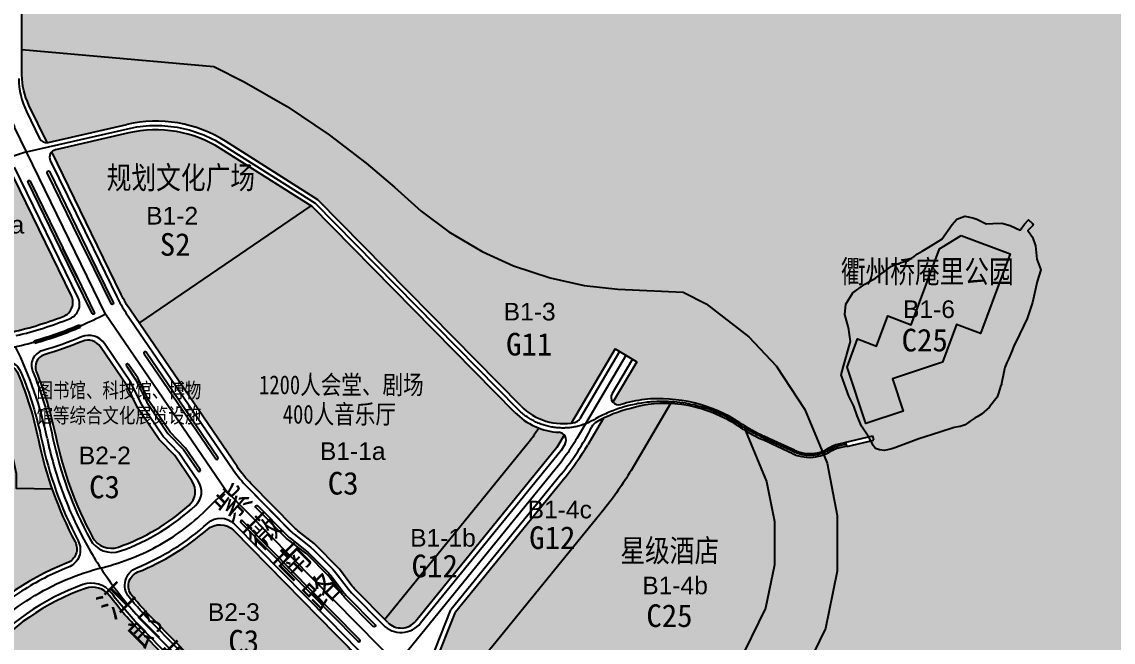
# Model space of a CAD drawing. Extents: x 2442 to 11417, y 1140 to 9206.
# Drawn here: x 8365 to 9233, y 5424 to 5917 of the extents above; entities that cross this region are included whole.
import ezdxf

# ---------------------------------------------------------------- set-up
doc = ezdxf.new("R2010")
doc.units = 0
doc.header["$LTSCALE"] = 1000
doc.header["$MEASUREMENT"] = 0
doc.linetypes.add('CENTER', pattern=[50.800000000000004, 31.75, -6.35, 6.35, -6.35])
doc.linetypes.add('CENTER2', pattern=[28.575000000000003, 19.05, -3.175, 3.175, -3.175])
for name, color, linetype in [('01-R2-R2二类居住', 2, 'Continuous'), ('02-C25-旅馆业', 11, 'Continuous'), ('02-C3-文化设施', 21, 'Continuous'), ('06-S2-广场', 91, 'Continuous'), ('08-G11-公园', 3, 'Continuous'), ('08-G12-街头绿地', 80, 'Continuous'), ('11-E1-水域', 130, 'Continuous'), ('14-z地块编号', 217, 'Continuous'), ('a-dlcenter', 1, 'CENTER'), ('road-name', 2, 'Continuous'), ('用地名称', 7, 'Continuous'), ('用地性质代码', 7, 'Continuous'), ('用地线', 5, 'Continuous'), ('蓝线', 5, 'Continuous'), ('道路', 7, 'Continuous'), ('道路红线', 12, 'Continuous'), ('道路绿化', 84, 'Continuous')]:
    doc.layers.add(name, color=color, linetype=linetype)
doc.styles.add('HZ', font='', dxfattribs={"width": 0.8})
doc.styles.get("Standard").update_dxf_attribs({"font": 'gbenor.shx', "bigfont": 'gbcbig.shx'})
doc.styles.add('xtx', font='')
doc.styles.get('HZ').set_extended_font_data('SimSun')
doc.styles.get('xtx').set_extended_font_data('SimSun')

msp = doc.modelspace()

# ---------------------------------------------------------------- hatches: boundary and pattern name
at = {"layer": '01-R2-R2二类居住', "linetype": 'Continuous'}
h = msp.add_hatch(color=256, dxfattribs=at)
edge = h.paths.add_edge_path()
edge.add_arc((8679.108280361963, 5646.78921859182), 307.0000000003141, 199.2534808214747, 207.8276251246803)
edge.add_arc((8396.998714966025, 5497.875844067133), 12.00000000002283, -68.74167285450761, 27.82762512457259, ccw=False)
edge.add_arc((8478.215176468775, 5289.117882827481), 211.9999999998956, 111.2583271456013, 136.9330948084655)
edge.add_line((8323.33713002183, 5433.882487371328), (8210.264741653102, 5508.005660709096))
edge.add_line((8210.264741653102, 5508.005660709096), (8145.754931797825, 5522.910164628835))
edge.add_arc((7939.70946897569, 5557.928263525944), 208.999999999902, 350.3545572768455, 365.9628254219979)
edge.add_line((8147.578675742992, 5579.639847482251), (8143.499836030624, 5618.691128920245))
edge.add_arc((7935.630629263898, 5596.979544964014), 208.9999999993207, 5.962825421993736, 8.42307198341664)
edge.add_arc((8154.246796793972, 5629.351929710537), 12.00000000003251, 96.18661633859148, 188.4230719832638, ccw=False)
edge.add_arc((8205.543950710788, 5156.124075501863), 487.9999999988905, 83.63473036209251, 96.18661633877241, ccw=False)
edge.add_arc((8294.237174893786, 5951.192319101885), 311.9999999993597, 263.634730362061, 271.4365503363817)
edge.add_line((8302.058985698035, 5639.290380545327), (8300.65898497223, 5618.767017405059))
edge.add_line((8300.65898497223, 5618.767017405059), (8281.016229301846, 5601.288767838828))
edge.add_line((8281.016229301846, 5601.288767838828), (8288.587028258535, 5598.155811487515))
edge.add_line((8288.587028258535, 5598.155811487515), (8314.793959946881, 5601.681931866066))
edge.add_line((8314.793959946881, 5601.681931866066), (8333.777183793432, 5589.928191399731))
edge.add_line((8333.777183793432, 5589.928191399731), (8358.472179427454, 5568.939365364097))
edge.add_line((8358.472179427454, 5568.939365364097), (8360.656088633245, 5557.857267084312))
edge.add_line((8360.656088633245, 5557.857267084312), (8360.824085457589, 5546.103526617977))
edge.add_line((8360.824085457589, 5546.103526617977), (8389.279100630609, 5545.556582666208))
msp.add_hatch(color=256, dxfattribs=at).paths.add_polyline_path([(8481.279206328436, 5268.693177081277), (8550.843476074293, 5338.390236943971, 0.08306042927171557), (8547.998938819066, 5342.440663024323), (8460.425499517383, 5431.320331366187, -0.0317159910453263), (8434.928870304473, 5460.710160919658, 0.3253700384128583), (8415.759991579649, 5466.440610869984, 0.1340829448365342), (8334.303852053776, 5410.087014034927), (8257.840500477101, 5319.122136592428, 0.02020544423598139), (8256.851635438628, 5317.844295586135, -0.05239081125889403), (8294.560062182618, 5287.365992399843), (8397.434067430935, 5184.687987545271)])
at = {"layer": '02-C25-旅馆业'}
msp.add_hatch(color=256, dxfattribs=at).paths.add_polyline_path([(9150.943435182013, 5732.348336910864), (9112.015198029338, 5746.903744312728), (9094.897162749023, 5736.275075102157), (9072.369318640254, 5676.024665492017), (9053.679376381162, 5683.012901893052), (9044.734001107967, 5659.088618605037), (9029.639538037925, 5664.73249245001), (9021.256276429207, 5642.311574436041), (9036.279748316221, 5597.421931034817), (9065.937562665047, 5607.347680190753), (9057.344730407436, 5633.022782374298), (9097.137608983483, 5646.340491032558), (9108.316853061384, 5676.239225752724), (9127.308878382537, 5669.13803941203)])
h = msp.add_hatch(color=256, dxfattribs=at)
edge = h.paths.add_edge_path()
edge.add_arc((9017.665203437313, 5721.966602510602), 151.5000000000164, 236.619796498534, 239.3834721988269)
edge.add_line((8940.507815685902, 5591.586437165625), (8957.082100251073, 5551.324875242403))
edge.add_line((8957.082100251073, 5551.324875242403), (8963.320715776958, 5519.428515329393))
edge.add_line((8963.320715776958, 5519.428515329393), (8963.309628768582, 5485.00454109384))
edge.add_line((8963.309628768582, 5485.00454109384), (8956.25272536849, 5450.698584721235))
edge.add_line((8956.25272536849, 5450.698584721235), (8933.774307447022, 5404.355528991608))
edge.add_line((8933.774307447022, 5404.355528991608), (8858.643717861512, 5321.437090255628))
edge.add_arc((9133.183655217683, 5784.116053248879), 538.0000000000372, 222.7562812071439, 239.31636646968468, ccw=False)
edge.add_line((8738.158182997944, 5418.87794420546), (8827.960261066626, 5529.214658349052))
edge.add_arc((8634.063845008219, 5687.025240504363), 250.0000000009862, 320.8581611231107, 329.4623978085119)
edge.add_line((8849.38781665781, 5559.999309161432), (8880.745431091766, 5613.154172975598))
edge.add_arc((8876.244939241753, 5518.665907880112), 94.59538396585145, 83.73910608981151, 87.27305335181393, ccw=False)
edge.add_arc((8874.615216996732, 5504.856719319269), 108.4999999999776, 56.61979649852799, 83.6788907021039, ccw=False)
at = {"layer": '02-C3-文化设施', "linetype": 'Continuous'}
for points in [[(8353.308524048467, 5804.467516269416, 0.04947485912325734), (8352.150717561486, 5804.217480514722), (8340.304289216614, 5800.402366538483, -0.0773036646277931), (8293.704012891052, 5793.013049161415, 0.3990086165102356), (8287.729032848289, 5787.308349384418), (8285.473606528076, 5741.533365709178), (8354.491985523937, 5669.566045832586, 0.0396956372211307), (8398.241306847296, 5682.627353895622, 0.4390898641155366), (8404.694018906008, 5699.076601644068)], [(8596.118837212618, 5769.840117518372), (8595.18146339661, 5770.433598107527), (8458.592707807218, 5677.216292030324), (8536.340539755856, 5563.294531549022, 0.04481350304093745), (8547.706161938097, 5549.479469599802), (8581.876698491495, 5514.799263910569, 0.03109876834048026), (8584.653342733453, 5512.311279055771), (8599.00544012976, 5500.97703782809), (8616.55176957947, 5483.16899686783), (8627.672296860306, 5468.650677611249, 0.0310987684106242), (8630.118902977487, 5465.837504944301), (8653.728250448, 5441.87601328946), (8766.08568645283, 5579.925717316243, 0.02548878734883791), (8776.320925451475, 5593.899305198531, -0.107994197647691), (8757.183078780416, 5606.37352933583)]]:
    msp.add_hatch(color=256, dxfattribs=at).paths.add_polyline_path(points)
h = msp.add_hatch(color=256, dxfattribs=at)
edge = h.paths.add_edge_path()
edge.add_arc((8417.884386969992, 5651.713827478071), 11.99999999982906, 34.3122430891921, 112.434511509472)
edge.add_arc((8294.237174892913, 5951.192319104935), 312.0000000025396, 286.55534760847127, 292.43451151011544, ccw=False)
edge.add_arc((8385.988315351107, 5642.540851870066), 9.999999999970541, 106.5553476083147, 201.7781361521878)
edge.add_arc((8091.613406788767, 5524.929571760276), 307.0000000002652, 11.718262975022128, 21.77813615235749, ccw=False)
edge.add_arc((8679.10828036104, 5646.789218591494), 292.9999999993439, 191.7182629750094, 208.4323028786272)
edge.add_arc((8436.39932304054, 5515.380078741813), 16.99999999999983, 208.4323028786474, 289.3483119783595)
edge.add_line((8442.031594587568, 5499.340206011005), (8427.796121291547, 5658.478258181006))
edge = h.paths.add_edge_path()
edge.add_arc((8386.371497419319, 5657.851850097405), 168.0000000000197, 289.348317031916, 311.6605791247832)
edge.add_arc((8488.073120726562, 5543.546207993971), 14.99999999999763, 311.660579124751, 394.3122430898805)
edge.add_line((8500.462788628578, 5552.001746372907), (8486.768064207467, 5572.068249531348))
edge.add_line((8486.768064207467, 5572.068249531348), (8474.425335851649, 5584.831754407905))
edge.add_line((8474.425335851649, 5584.831754407905), (8457.514259093772, 5609.611090211944))
edge.add_line((8457.514259093772, 5609.611090211944), (8448.71814150226, 5627.821755090424))
edge.add_line((8448.71814150226, 5627.821755090424), (8427.782644479737, 5658.497963257008))
edge.add_line((8427.782644479737, 5658.497963257008), (8442.03160668853, 5499.340171549274))
h = msp.add_hatch(color=256, dxfattribs=at)
edge = h.paths.add_edge_path()
edge.add_arc((8470.398031050558, 5441.146227398517), 1.36561778189687e-05, 41.99324476903623, 47.15853173066534)
edge.add_arc((8679.10828036196, 5646.789218592003), 293.0000000004088, 219.4105873875224, 224.5758744771924, ccw=False)
edge.add_arc((8462.003107993522, 5468.389823606727), 11.99999999997884, 111.76145897595839, 219.4105873876636, ccw=False)
edge.add_arc((8386.371497419266, 5657.851850097569), 192.0000000001984, 291.7614589758238, 311.2138865572831)
edge.add_arc((8522.75796015864, 5502.135014843553), 15.00000000000435, 44.575874477181, 131.2138865572618, ccw=False)
edge.add_line((8533.442784733319, 5512.662812514884), (8614.98431936491, 5429.905048708057))
edge.add_line((8614.98431936491, 5429.905048708057), (8626.94495278996, 5417.766016980946))
edge.add_arc((7904.01545052105, 6047.39141326047), 958.6736696555924, 315.05019024671424, 318.94621738441253, ccw=False)
edge.add_line((8582.493659942811, 5370.100837339941), (8561.96063316203, 5349.528615394251))
edge.add_arc((8568.360077664543, 5363.095011749192), 15.00000000000325, 224.5758644037346, 244.7461424271251, ccw=False)
edge.add_line((8557.675251238923, 5352.567215956413), (8470.398041200153, 5441.146236535087))
at = {"layer": '06-S2-广场', "linetype": 'Continuous'}
msp.add_hatch(color=256, dxfattribs=at).paths.add_polyline_path([(8450.234873020538, 5828.37578709884), (8391.95825212864, 5815.000438048822, 0.1429325903707798), (8389.023604908085, 5813.360652683612), (8420.678182832095, 5748.437566336162), (8444.237865322839, 5700.116994685064, 0.03631770608530311), (8451.525225616599, 5687.572079364145), (8458.59270780722, 5677.216292030324), (8595.18146339661, 5770.433598107527), (8523.442545468972, 5815.853743784875, 0.2001171091932076)])
at = {"layer": '08-G11-公园'}
for points in [[(8600.541636502137, 5775.324946089844), (8762.169330248604, 5611.286501582445, 0.239639027714826), (8802.149834394198, 5597.931109529089), (8836.831974527428, 5656.721437455611), (8854.05789225935, 5646.559362948242), (8835.081310131574, 5614.391812677973, 0.3021235080706104), (8841.455857959432, 5612.517226041044, -0.04263123628789247), (8860.16183059882, 5616.613629123277, -0.1719574686152843), (8937.106916133456, 5597.539494140731, 0.03494881540373065), (8955.2540348863, 5587.509933874746), (8963.075566428379, 5583.875089927458), (8979.507642662442, 5576.238729641827, 0.2008983347120145), (9001.505245044093, 5575.391153587219), (8987.826852232358, 5608.61813584604), (8964.856248561455, 5643.212527466299), (8943.222883727325, 5666.449326864259), (8909.290814694376, 5692.501784037063), (8891.120760686785, 5701.86041910569), (8839.173660149423, 5704.188575261942), (8812.382412992683, 5707.271448727592), (8785.365139729289, 5713.152817559409), (8756.1682882717, 5722.863191478646), (8731.331536543012, 5734.168107422434), (8704.638367106618, 5749.93897071994), (8682.696385123581, 5766.285075159279), (8661.434825829874, 5785.267564508516), (8639.074568043889, 5804.365689665653), (8609.660141016924, 5826.868544079028), (8576.124960163477, 5849.338808145412), (8542.054785991158, 5869.105958971934), (8517.983512505014, 5881.249660455719), (8365.363141999998, 5894.699070261111), (8365.363141999998, 5874.581879725273, 0.1139024345207309), (8370.926311531024, 5850.477942429015), (8385.43374844138, 5820.723396926235, 0.02795474083154445), (8386.09450707303, 5820.836625182533), (8448.66898311901, 5835.198395750689, -0.2001171091931893), (8527.187056677687, 5821.768017688561)], [(8362.398658769347, 5636.841802146272, 0.3526002199989757), (8349.19472584128, 5644.070734719657, -0.03801762875230616), (8302.058985698035, 5639.290380545326), (8300.658984972228, 5618.767017405065), (8281.016229301846, 5601.288767838834), (8288.587028258537, 5598.155811487522), (8314.793959946883, 5601.681931866072), (8333.777183793425, 5589.928191399744), (8358.472179427456, 5568.939365364102), (8360.656088633245, 5557.85726708431), (8360.824085457589, 5546.103526617982), (8389.279100630616, 5545.556582666214, -0.03289044271457535), (8378.506736716996, 5584.437699296342, 0.04688088256409978)]]:
    msp.add_hatch(color=256, dxfattribs=at).paths.add_polyline_path(points)
h = msp.add_hatch(color=256, dxfattribs=at)
h.paths.add_polyline_path([(9168.690944763257, 5693.790761645731), (9172.425635655529, 5710.422790398872), (9175.371601152938, 5719.509870058358), (9172.245601152888, 5727.985870058356), (9171.143006728269, 5738.769799685861), (9168.825574820983, 5745.592972083656), (9167.35113261734, 5747.414504504221), (9165.084601152928, 5750.851870058365), (9169.331601152899, 5755.202870058359), (9168.631978982947, 5756.543274459223), (9165.499794562702, 5759.28756217149), (9162.473659223426, 5755.951549643189), (9158.831416395382, 5751.219229219886), (9151.047220862014, 5754.762878842564), (9144.266123223935, 5756.708313831301), (9137.29735249002, 5756.402019128842), (9131.908488858846, 5756.165165249489), (9124.388594896654, 5759.782981561757), (9122.809063707717, 5760.542893035217), (9121.156268271856, 5760.879272763936), (9114.97361114098, 5762.137577623331), (9108.57653012954, 5759.783952415018), (9104.898148922135, 5755.669448571917), (9096.75432157098, 5743.984173783711), (9086.262601153441, 5737.66687005863), (9081.045247060207, 5734.515446230715), (9077.382894564886, 5732.332405860067), (9074.684706011563, 5730.224762974656), (9070.320163720193, 5727.372412150238), (9069.33060115297, 5726.679870058343), (9065.210325818047, 5725.811510546713), (9063.034391144063, 5724.952798295415), (9056.623601152914, 5722.42287005836), (9043.788673326968, 5713.074576162358), (9041.57003374119, 5711.687502163899), (9035.363191327093, 5708.176571455178), (9025.841805984619, 5701.417237005892), (9020.301944239536, 5692.281109648523), (9019.613651847589, 5684.217124369922), (9022.047990612808, 5674.61984820818), (9022.687071076365, 5672.100300894037), (9022.977063437813, 5670.219879548849), (9024.154601152994, 5662.584870058341), (9018.538755301355, 5642.968556707216), (9016.566601152887, 5636.182870058339), (9022.737728465356, 5619.221162845854), (9026.56431282301, 5611.293041626107), (9029.227037958459, 5603.493366644957), (9032.646601152957, 5595.509870058361), (9038.698049346178, 5586.742219531633), (9041.744601152937, 5580.80387005833), (9042.148919725445, 5579.957718062426), (9043.913132706897, 5577.628820779091), (9047.065250778225, 5576.559555767949), (9050.997888320831, 5576.137789293569), (9056.895499792654, 5577.470022340771), (9059.38348012861, 5578.23515959995), (9078.32862158143, 5585.206158230308), (9095.088601153057, 5590.731870058346), (9106.452985152142, 5594.408183338234), (9111.150601152922, 5595.079870058338), (9115.149601152985, 5596.526870058353), (9119.105352613615, 5599.268871573351), (9123.061500751883, 5602.010428504725), (9124.745469059568, 5602.928992533851), (9128.247601152985, 5604.838870058358), (9134.535266830371, 5610.531413377933), (9140.51360115293, 5618.379870058357), (9141.06229898497, 5620.02307969611), (9141.617438107385, 5621.683697323429), (9143.336843632283, 5626.827047895522), (9143.953977702538, 5628.6731143572), (9144.084005258983, 5629.288681137257), (9145.70360115297, 5636.956870058329), (9146.570460360968, 5640.844252822017), (9146.840601152979, 5642.057870058343), (9148.380589459008, 5645.975287326098), (9149.51227319082, 5648.719606989845), (9152.503245481777, 5655.648634483141), (9154.003237993255, 5659.112901083211), (9155.338550222214, 5662.182669907855), (9164.590105219635, 5681.002896788383)])
h.paths.add_polyline_path([(9127.308878382537, 5669.13803941203), (9108.316853061384, 5676.239225752722), (9097.137608983483, 5646.340491032557), (9057.344730407434, 5633.022782374297), (9065.937562665049, 5607.347680190752), (9036.279748316223, 5597.421931034816), (9021.256276429207, 5642.311574436039), (9029.639538037925, 5664.732492450008), (9044.734001107969, 5659.088618605038), (9053.679376381162, 5683.012901893052), (9072.369318640256, 5676.02466549202), (9094.897162749023, 5736.275075102156), (9112.015198029336, 5746.903744312727), (9150.943435182013, 5732.348336910865)], flags=16)
at = {"layer": '08-G12-街头绿地'}
for points in [[(8828.132539591266, 5529.426331026732, 0.03756071365021423), (8849.56009518245, 5560.210981839113), (8880.917709616406, 5613.365845653279, 0.08476828272039551), (8849.3067071138, 5609.504877106919, 0.05394497627444635), (8827.556966724274, 5601.637161014386), (8815.108259718798, 5580.535130854149, -0.03756071365069819), (8797.109113022045, 5554.676024171487), (8709.913275820732, 5447.541508237074), (8693.363739537963, 5405.858396773416, 0.2973080249940069), (8696.620287097412, 5389.795425842138), (8706.405385717038, 5379.864378014225)], [(8790.619895432214, 5578.386499826689), (8796.512169636697, 5588.374601235191, 0.2068861912821368), (8792.255844669977, 5590.508911891323, -0.07657540338511605), (8776.320925451475, 5593.899305198532, -0.02548878734884382), (8766.085686452829, 5579.92571731624), (8653.728250448003, 5441.87601328946), (8656.099735109034, 5439.46916384761, 0.4467053634056688), (8678.418344647162, 5440.528326589655)], [(8956.425003893131, 5450.910257398918), (8933.946585971662, 5404.567201669284), (8824.616332177702, 5283.904047004626, 0.02182872330567415), (8869.4241392361, 5258.890757443404), (8975.80814731446, 5376.302265924829), (9004.14014838297, 5434.713472133245), (9013.480268184043, 5480.118903417214), (9013.494554400202, 5524.476075370175), (9005.374352677356, 5565.992478431634), (9002.647804855167, 5572.615694869607, -0.2017041150227831), (8978.243330600306, 5573.518157090042), (8961.81125436626, 5581.154517375664), (8953.989722824168, 5584.789361322958, -0.02483747925256321), (8940.680094210551, 5591.798109843283), (8957.254378775711, 5551.536547920086), (8963.492994301598, 5519.640188007069), (8963.481907293222, 5485.216213771516)]]:
    msp.add_hatch(color=256, dxfattribs=at).paths.add_polyline_path(points)
at = {"layer": '11-E1-水域'}
msp.add_hatch(color=256, dxfattribs=at).paths.add_polyline_path([(9120.86169764441, 5967.402851618893, 0.01607224902253805), (9073.070301949148, 5945.362300047826, -0.1396053384091766), (9039.064908857283, 5938.933813932345, -0.04549737058999563), (8994.03066035168, 5947.199015915846, -0.05941435632457875), (8936.129569412187, 5971.076244509765, -0.01665845537354995), (8847.89925941245, 6024.340888146821, 0.09607452945261434), (8779.888406564947, 6051.891548476772, -0.001368016292215581), (8724.36001280803, 6062.92031193054, 0.1082152584894379), (8614.991218814102, 6061.08359606252), (8580.066732216574, 6052.818394079027), (8559.14590545711, 6047.574141619445), (8544.150621922823, 6039.840613389416), (8528.671626016185, 6035.973849274401), (8510.774001584003, 6035.007148534359), (8472.560257521638, 6038.873912649368), (8447.406880840383, 6038.873912649368), (8398.551264594918, 6030.65703404932), (8365.363141999998, 6030.631775682292), (8365.363141999998, 5894.699070261112), (8517.983512505021, 5881.249660455719), (8542.05478599111, 5869.105958971962), (8576.124960163494, 5849.338808145402), (8609.66014101697, 5826.868544079007), (8639.074568043861, 5804.365689665639), (8661.434825829887, 5785.267564508529), (8682.6963851236, 5766.285075159285), (8704.638367106634, 5749.938970719953), (8731.331536543015, 5734.168107422434), (8756.168288271729, 5722.863191478639), (8785.365139729298, 5713.152817559399), (8812.382412992698, 5707.27144872759), (8839.1736601494, 5704.188575261944), (8891.120760686792, 5701.860419105691), (8909.290814694374, 5692.501784037061), (8943.222883727327, 5666.44932686427), (8964.856248561448, 5643.212527466299), (8987.82685223236, 5608.618135846044), (9001.505245044093, 5575.391153587218, 0.03632232257738928), (9005.263012001918, 5577.117364160534), (9008.345155935789, 5578.814106462638, -0.06809789265301688), (9013.785835353678, 5580.907130320513), (9020.41763638343, 5582.468745025642), (9020.360335142112, 5582.712089577882), (9038.52710885256, 5586.98988694298), (9032.64660115296, 5595.509870058358), (9029.22703795846, 5603.493366644942), (9026.564312823011, 5611.293041626095), (9022.737728465356, 5619.221162845864), (9016.566601152887, 5636.182870058341), (9018.538755301433, 5642.968556707177), (9024.15460115299, 5662.584870058342), (9022.977063437813, 5670.219879548849), (9022.687071076365, 5672.100300894037), (9022.047990612808, 5674.61984820818), (9019.613651847589, 5684.217124369923), (9020.301944239536, 5692.281109648525), (9025.84180598462, 5701.417237005893), (9035.363191327084, 5708.176571455171), (9041.570033741187, 5711.687502163895), (9043.78867332696, 5713.074576162353), (9056.623601152913, 5722.422870058359), (9063.034391144063, 5724.952798295415), (9065.210325818049, 5725.811510546713), (9069.33060115297, 5726.679870058344), (9070.320163720195, 5727.37241215024), (9074.684706011562, 5730.224762974654), (9077.382894564893, 5732.332405860068), (9081.045247060296, 5734.515446230765), (9086.262601152728, 5737.666870058164), (9096.75432157098, 5743.984173783711), (9104.89814892214, 5755.669448571915), (9108.576530129538, 5759.783952415017), (9114.97361114098, 5762.137577623331), (9121.156268271856, 5760.879272763936), (9122.809063707717, 5760.542893035217), (9124.388594896654, 5759.782981561757), (9131.908488858844, 5756.165165249489), (9137.29735249002, 5756.402019128842), (9144.266123223937, 5756.708313831301), (9151.04722086201, 5754.762878842565), (9158.831416395382, 5751.219229219886), (9162.473659223422, 5755.951549643186), (9165.499794562704, 5759.28756217149), (9168.631978982952, 5756.543274459222), (9169.331601152902, 5755.202870058361), (9165.084601152927, 5750.851870058365), (9167.351132617348, 5747.414504504194), (9168.825574820983, 5745.592972083657), (9171.143006728269, 5738.769799685856), (9172.245601152892, 5727.985870058359), (9175.371601152938, 5719.509870058362), (9172.425635655532, 5710.422790398881), (9168.69094476326, 5693.790761645749), (9164.590105219631, 5681.002896788383), (9155.33855022222, 5662.182669907864), (9154.00323799316, 5659.112901083276), (9152.503245481474, 5655.648634482242), (9149.512273190783, 5648.719606989724), (9148.38058945896, 5645.97528732607), (9146.840601152979, 5642.057870058341), (9146.570460360968, 5640.844252822017), (9145.70360115299, 5636.956870058412), (9143.954015401105, 5628.673227126939), (9143.336843632283, 5626.827047895522), (9141.617438107385, 5621.683697323429), (9141.06229898497, 5620.02307969611), (9140.513601152932, 5618.379870058357), (9134.630210211972, 5610.6560566276), (9134.535308464316, 5610.53145107126), (9128.247601152987, 5604.838870058358), (9124.745469059568, 5602.928992533851), (9123.061500751888, 5602.010428504728), (9119.105352613615, 5599.268871573351), (9115.149601152985, 5596.526870058352), (9111.150601152915, 5595.079870058338), (9106.45298515214, 5594.408183338235), (9095.088601153035, 5590.731870058377), (9078.328621581428, 5585.20615823031), (9059.38348012861, 5578.235159599952), (9056.895499792648, 5577.470022340766), (9050.99788832083, 5576.13778929357), (9047.065250778223, 5576.559555767948), (9043.913132706895, 5577.628820779091), (9042.148919725452, 5579.957718062417), (9041.744601152954, 5580.803870058354), (9040.212142746119, 5583.790943362937), (9021.162552502094, 5579.305265925053), (9021.105251260775, 5579.548610477294), (9014.473450231022, 5577.986995772166, 0.0680978926530516), (9009.79193538307, 5576.186021754923), (9006.709791449202, 5574.489279452819, -0.03554692265765133), (9002.647804855167, 5572.615694869606), (9005.374352677358, 5565.992478431625), (9013.494554400202, 5524.47607537017), (9013.480268184043, 5480.118903417209), (9004.140148382974, 5434.713472133255), (8975.808147314461, 5376.30226592483), (8869.4241392361, 5258.890757443404, 0.09578097872927681), (9084.294758985525, 5198.378068420456), (9326.119737201221, 5178.130223977143), (9352.580679672905, 5255.192768320742), (9382.471781535281, 5367.323509137168), (9404.008372037635, 5456.86709916499), (9418.665478936175, 5520.699185495088), (9445.187086500042, 5644.912921499773), (9481.201343123332, 5801.01768855203), (9494.640167000001, 5857.529334999611), (9516.538090188877, 5919.82517992763), (9560.367275000002, 6014.034327000069), (9600.789996000009, 6100.000268999988), (9644.450499937844, 6199.345925857519), (9662.69582778354, 6248.112934515183), (9360.869515320535, 6381.033398753133), (9357.34313765213, 6382.587738203913), (9356.460032554582, 6382.971714808825), (9277.412477817377, 6195.922135837118), (9237.007983689824, 6123.57812385599), (9209.300276607442, 6067.387975801241), (9149.461960599529, 5994.320506233455)])

# ---------------------------------------------------------------- linework, layer by layer
at = {"ltscale": 0.01}
msp.add_line((8579.027413817916, 5511.991890569639), (8544.604750935918, 5546.927983166642), dxfattribs=at)
msp.add_arc((8615.836914767144, 5617.113300975435), 100, 214.3122430898551, 224.5758744770458, dxfattribs=at)
at = {"layer": 'a-dlcenter', "linetype": 'CENTER2'}
for p, q in [((8369.01513647439, 5813.325650262563), (8339.231388036758, 5803.733865158963)), ((8581.068104045538, 5318.85184202389), (8465.411788868198, 5436.233265165124))]:
    msp.add_line(p, q, dxfattribs=at)
msp.add_lwpolyline([(8527.446645744205, 5544.394776184192), (8431.819760522414, 5684.514221842895), (8359.443539377022, 5832.956815706918, -0.1139024345251233), (8352.363141791548, 5863.634554085064), (8352.363141791548, 6313.478882409941)], format="xyb", dxfattribs=at)
at = {"layer": 'a-dlcenter', "linetype": 'CENTER2', "flags": 128}
for points in [[(8369.015118256106, 5813.325650262564), (8449.451928069777, 5831.787091424765, -0.200117109193193), (8525.31480107333, 5818.810880736718), (8598.330236857379, 5772.582531804109)], [(9020.761443822103, 5581.008677751469), (9014.129642792368, 5579.447063046343, 0.06809789265317243), (9009.068545659427, 5577.500064108781), (9005.986401725548, 5575.803321806668, -0.2389644030293039), (8978.875486631374, 5574.878443365935), (8962.443410397325, 5582.514803651558), (8954.621878855156, 5586.14964759889, -0.03690792874957106), (8935.308643630917, 5596.922573347053, 0.1685659674688997), (8865.40602325817, 5614.667607223018, 0.1090719031424654), (8820.13453927114, 5600.530711123968, -0.3405037984468298), (8759.67620451451, 5608.830015459138), (8598.330236857379, 5772.582531804109)], [(7897.530893030383, 5053.743838892929), (7969.52851129925, 5094.536073999936, -0.06848726248607663), (8020.198163265754, 5114.699046939249, 0.1587734256694416), (8125.374191034348, 5180.182542131309), (8325.118022835792, 5417.808447941786, -0.1582220406234734), (8429.876398021765, 5483.188391916886, 0.1363966696122466), (8513.772024909187, 5530.694052085171), (8527.446645744205, 5544.394776184192)], [(9369.290470134622, 5162.47357710432), (9083.2935105211, 5186.419912144821, -0.1791985328422577), (8705.962950754947, 5363.215819073765), (8527.446645744205, 5544.394776184192)]]:
    msp.add_lwpolyline(points, format="xyb", dxfattribs=at)
at = {"layer": 'a-dlcenter', "color": 5, "linetype": 'CENTER2', "flags": 128}
msp.add_lwpolyline([(8845.444933393388, 5651.640400201927), (8806.49530085266, 5585.616168107528, -0.03756071365021413), (8789.353256379743, 5560.988447457677), (8662.505842149063, 5405.135407251634, -0.02033206952209101), (8607.40320404547, 5345.237212673085), (8107.904981460522, 4844.78550595648), (7982.52166422381, 4719.201650616767), (7965.874877135902, 4702.811307646408, -0.09562255715035285), (7809.003508075501, 4596.480332384726), (7638.890942362764, 4523.519999998997), (7274.539926004255, 4367.342825299895), (7219.737704539844, 4343.820011839949), (7196.765191293905, 4334.008365603758)], format="xyb", dxfattribs=at)
at = {"layer": 'a-dlcenter', "linetype": 'CENTER2'}
for centre, start, end in [((8294.237174893764, 5951.192319102538), 263.6347303620751, 297.2901111883812), ((8091.613406789023, 5524.929571760347), 11.71826297501705, 26.44650059730987), ((8679.108280361665, 5646.789218591719), 191.718262975017, 224.5758744771932)]:
    msp.add_arc(centre, 300, start, end, dxfattribs=at)
at = {"layer": '用地线'}
for points in [[(8458.592707807215, 5677.216292030322), (8595.18146339661, 5770.433598107526)], [(8940.680094210542, 5591.798109843306), (8957.254378775713, 5551.536547920084), (8963.492994301598, 5519.640188007073), (8963.481907293222, 5485.21621377152), (8956.42500389313, 5450.910257398915), (8933.946585971662, 5404.567201669288), (8824.616332177702, 5283.904047004626)]]:
    msp.add_lwpolyline(points, dxfattribs=at)
at = {"layer": '用地线', "flags": 128}
msp.add_lwpolyline([(9112.015198029338, 5746.903744312728), (9150.943435182015, 5732.348336910865), (9127.308878382535, 5669.138039412029), (9108.316853061384, 5676.239225752723), (9097.137608983481, 5646.340491032557), (9057.344730407434, 5633.022782374297), (9065.937562665047, 5607.347680190752), (9036.279748316223, 5597.421931034817), (9021.256276429207, 5642.31157443604), (9029.639538037925, 5664.732492450009), (9044.734001107967, 5659.088618605037), (9053.679376381162, 5683.012901893051), (9072.369318640254, 5676.024665492018), (9094.897162749023, 5736.275075102156), (9112.015198029338, 5746.903744312728)], close=True, dxfattribs=at)
msp.add_lwpolyline([(8302.058985698035, 5639.290380545333), (8300.65898497223, 5618.767017405065), (8281.016229301846, 5601.288767838834), (8288.587028258535, 5598.155811487522), (8314.793959946881, 5601.681931866073), (8333.777183793432, 5589.928191399737), (8358.472179427454, 5568.939365364104), (8360.656088633245, 5557.857267084319), (8360.824085457589, 5546.103526617983), (8389.279100630609, 5545.556582666214)], dxfattribs=at)
for points in [[(8880.917709616406, 5613.365845653278), (8849.56009518245, 5560.210981839113, -0.03756071365021423), (8828.132539591266, 5529.426331026732), (8706.405385717038, 5379.864378014225)], [(8776.320925451413, 5593.899305198435, -0.02548878734867055), (8766.08568645283, 5579.925717316243), (8653.728250448003, 5441.87601328946)]]:
    msp.add_lwpolyline(points, format="xyb", dxfattribs=at)
at = {"layer": '蓝线', "linetype": 'Continuous', "ltscale": 0.3}
msp.add_lwpolyline([(8365.363142, 5894.699070261111), (8517.983512505018, 5881.249660455719), (8542.054785991122, 5869.105958971953), (8576.124960163472, 5849.338808145409), (8609.66014101695, 5826.868544079005), (8639.07456804388, 5804.365689665648), (8661.434825829845, 5785.267564508558), (8682.696385123578, 5766.285075159291), (8704.63836710664, 5749.93897071994), (8731.331536543017, 5734.168107422432), (8756.168288271712, 5722.863191478644), (8785.365139729302, 5713.152817559402), (8812.38241299269, 5707.271448727592), (8839.173660149412, 5704.188575261944), (8891.120760686788, 5701.86041910569), (8909.290814694374, 5692.501784037063), (8943.222883727327, 5666.449326864265), (8964.856248561458, 5643.212527466293), (8987.82685223236, 5608.61813584605), (9005.374352677358, 5565.992478431629), (9013.494554400202, 5524.476075370171), (9013.480268184043, 5480.118903417214), (9004.14014838297, 5434.713472133246), (8975.80814731446, 5376.302265924829)], dxfattribs=at)
msp.add_lwpolyline([(9155.338550222228, 5662.182669907865), (9154.003237992996, 5659.112901083105), (9152.503245481645, 5655.64863448293), (9149.512273190781, 5648.71960698976), (9148.38058945898, 5645.975287326086), (9146.840601152979, 5642.057870058341), (9146.570460360968, 5640.844252822017), (9145.70360115299, 5636.956870058346), (9144.084005258983, 5629.288681137257), (9143.95397770254, 5628.673114357194), (9143.336843632283, 5626.827047895522), (9141.617438107385, 5621.683697323429), (9141.06229898497, 5620.02307969611), (9140.51360115293, 5618.379870058356), (9134.630210211972, 5610.6560566276), (9134.53530846432, 5610.531451071261), (9128.247601152985, 5604.838870058358), (9124.745469059568, 5602.928992533851), (9123.061500751885, 5602.010428504725), (9119.105352613615, 5599.268871573351), (9115.149601152987, 5596.526870058353), (9111.150601152918, 5595.079870058338), (9106.452985152142, 5594.408183338235), (9095.088601153, 5590.73187005834), (9078.328621581435, 5585.206158230312), (9059.383480128605, 5578.235159599948), (9056.895499792654, 5577.470022340769), (9050.99788832083, 5576.137789293569), (9047.065250778227, 5576.559555767946), (9043.913132706895, 5577.628820779091), (9042.148919725447, 5579.957718062416), (9041.74460115296, 5580.803870058355), (9038.69804934618, 5586.742219531634), (9032.646601152961, 5595.50987005836), (9029.227037958457, 5603.493366644949), (9026.564312823006, 5611.293041626106), (9022.737728465354, 5619.221162845874), (9016.566601152887, 5636.182870058341), (9018.538755301392, 5642.968556707141), (9024.154601152992, 5662.584870058343), (9022.977063437813, 5670.219879548849), (9022.687071076367, 5672.10030089403), (9022.047990612808, 5674.61984820818), (9019.613651847589, 5684.217124369925), (9020.301944239536, 5692.281109648522), (9025.84180598462, 5701.417237005893), (9035.363191327086, 5708.176571455171), (9041.570033741189, 5711.687502163897), (9043.78867332696, 5713.074576162353), (9056.623601152916, 5722.422870058361), (9063.034391144063, 5724.952798295415), (9065.210325818049, 5725.811510546713), (9069.33060115297, 5726.679870058344), (9070.320163720176, 5727.372412150229), (9074.68470601156, 5730.224762974654), (9077.382894564891, 5732.332405860068), (9081.045247060252, 5734.515446230738), (9086.262601153, 5737.666870058338), (9096.75432157098, 5743.984173783711), (9104.898148922139, 5755.669448571918), (9108.576530129538, 5759.783952415017), (9114.973611140978, 5762.137577623331), (9121.156268271856, 5760.879272763936), (9122.809063707717, 5760.542893035219), (9124.388594896654, 5759.782981561757), (9131.908488858846, 5756.165165249489), (9137.29735249002, 5756.402019128842), (9144.266123223939, 5756.708313831301), (9151.04722086201, 5754.762878842563), (9158.831416395382, 5751.219229219887), (9162.473659223417, 5755.951549643183), (9165.499794562702, 5759.28756217149), (9168.631978982949, 5756.543274459224), (9169.3316011529, 5755.20287005836), (9165.084601152927, 5750.851870058365), (9167.351132617337, 5747.414504504208), (9168.825574820983, 5745.592972083656), (9171.143006728269, 5738.769799685861), (9172.24560115289, 5727.985870058355), (9175.371601152938, 5719.50987005836), (9172.425635655532, 5710.422790398878), (9168.690944763255, 5693.790761645736), (9164.590105219633, 5681.002896788383), (9155.338550222228, 5662.182669907865)], close=True, dxfattribs=at)
at = {"layer": '道路'}
for p, q in [((8600.541636502137, 5775.32494608985), (8527.187056677687, 5821.768017688561)), ((8596.11883721262, 5769.840117518368), (8523.442545468972, 5815.853743784875)), ((8409.96208685491, 5697.399009241286), (8359.376460285388, 5801.149405454042)), ((8757.183078780416, 5606.37352933583), (8596.11883721262, 5769.840117518368)), ((8762.169330248604, 5611.286501582445), (8600.541636502137, 5775.32494608985)), ((8840.277158073814, 5654.689022554137), (8808.739772745646, 5601.229425820325)), ((8850.61270871296, 5648.591777849721), (8834.51039530322, 5621.296452875607)), ((8963.075566428379, 5583.875089927458), (8955.2540348863, 5587.509933874746)), ((9020.36033514211, 5582.712089577881), (9041.774655359555, 5587.754598724615)), ((9042.57687271954, 5584.347775071788), (9041.774655359555, 5587.754598724615)), ((8797.083084465048, 5581.469961037558), (8793.912185366928, 5576.094912177126)), ((8961.811254366245, 5581.15451737567), (8953.989722824168, 5584.789361322958)), ((8978.243330600308, 5573.518157090041), (8961.81125436626, 5581.154517375664)), ((8979.507642662442, 5576.238729641827), (8963.075566428393, 5583.875089927451)), ((9008.345155935789, 5578.814106462638), (9005.263012001918, 5577.117364160534)), ((9020.417636383432, 5582.468745025642), (9013.785835353678, 5580.907130320513)), ((9021.105251260777, 5579.548610477295), (9014.473450231022, 5577.986995772166)), ((9021.162552502094, 5579.305265925054), (9020.36033514211, 5582.712089577881)), ((9021.162552502094, 5579.305265925054), (9042.57687271954, 5584.347775071788)), ((8793.912185366928, 5576.094912177126), (8682.225235527148, 5438.869011362038)), ((9009.791935383073, 5576.186021754925), (9006.709791449202, 5574.489279452819)), ((8794.006770365102, 5557.200993485935), (8706.425857098773, 5449.585322427891))]:
    msp.add_line(p, q, dxfattribs=at)
at = {"layer": '道路', "flags": 128}
for points in [[(8362.863141791546, 5871.736200821121, 0.1139024345207438), (8368.932054007211, 5845.440996497929), (8379.359206950425, 5824.055055023226, 0.3488919108289831), (8386.09450707303, 5820.836625182533), (8448.66898311901, 5835.198395750689)], [(8450.234873020543, 5828.375787098841), (8391.95825212864, 5815.000438048822, 0.4826984904749431), (8387.907334694379, 5806.52296734349), (8422.124885610996, 5736.343260064271), (8440.76995850563, 5698.102482367061, 0.0363177060853229), (8448.057318799394, 5685.557567046135), (8533.239126873652, 5560.743005744809, 0.04301302412187644), (8544.604749055887, 5546.927943795597), (8578.92855044822, 5512.092187252469, 0.03219128359171965), (8581.804056179846, 5509.503866343796), (8594.690383286148, 5499.327183735775), (8597.467027531051, 5496.839198877985), (8612.3916090709, 5481.692010394023), (8614.83821518513, 5478.878837730065), (8624.823010306669, 5465.843264899298), (8627.269616423848, 5463.030092232354), (8652.428485075432, 5437.495967581377), (8652.467085979497, 5437.456790927224)], [(8443.710132054499, 5496.221002242847, 0.1026422382042608), (8503.27716541334, 5532.371513825572, 0.3705973987871215), (8505.441847776527, 5551.802008729738), (8490.071975648021, 5574.323059765723), (8477.729247292187, 5587.08656464229), (8460.818170534318, 5611.865900446331), (8452.022052942808, 5630.076565324812), (8430.929828926863, 5660.982463371444, 0.3555166222253623), (8412.776498607582, 5666.375397671471, -0.02686900469325785), (8381.548086312607, 5655.305423909103, 0.4432375825508493), (8373.822746473013, 5639.289261315394, -0.04515178991374084), (8389.767055127144, 5586.773342527245, 0.07359225505485542), (8419.550868304119, 5505.5440422281, 0.3689997680394524), (8443.817441024194, 5496.259148977571)], [(8468.6172362406, 5439.391604466523, -0.02286790202536315), (8450.555653971154, 5459.482125907004, -0.5066236691455706), (8456.57113229177, 5482.911113664219, 0.08933198473601965), (8513.194495993937, 5518.395129095647, -0.4025436345891015), (8533.971336370312, 5517.825574963118), (8609.475468988006, 5441.195263774524), (8632.101982288272, 5418.231265709797, -0.3954992670706491), (8632.609906364212, 5397.717358803955, -0.01722861969215027), (8585.833896103199, 5348.791678834351, -0.4128689857541907), (8557.61597941634, 5349.065372684615), (8468.617236795882, 5439.391603902957)], [(8462.206341495796, 5433.074925863725, -0.03224457123531652), (8436.528046585838, 5462.737377576028, 0.3270603347610856), (8413.87547526552, 5469.485986573805, 0.133065382201928), (8331.624651865188, 5412.339098924414), (8252.804059899147, 5318.569922707416, 0.4300027639848317), (8256.083492017517, 5289.723623472464, -0.03477637776006275), (8277.958905219924, 5270.733145755325), (8382.602362238917, 5166.289060372817, 0.414213562373095), (8403.815556030751, 5166.309287829283), (8493.586456422618, 5256.251550450559), (8551.458278263479, 5314.233842882306, 0.4117682314335651), (8551.549099332102, 5342.399548162922), (8462.206340940513, 5433.074926427291)], [(8866.637591764129, 5255.815355160797, -0.08153822607327776), (8711.661523861445, 5368.830644498469), (8694.229189519261, 5386.522990057197, -0.297332357283244), (8689.887786151701, 5407.941946862768), (8706.425857098773, 5449.585322427891)]]:
    msp.add_lwpolyline(points, format="xyb", dxfattribs=at)
at = {"layer": '道路', "ltscale": 0.01, "flags": 128}
msp.add_lwpolyline([(8101.630088670239, 5430.579479009985, 0.195048237489367), (8144.594907224799, 5579.328197951784), (8140.516067512433, 5618.379479389778, 0.0113013988863852), (8139.339748396066, 5627.616039249699, -0.4263493280758121), (8152.555800879224, 5644.75942622502, -0.05483333346643008), (8260.034850318109, 5644.59412766361, 0.07168314220475167), (8347.994508152202, 5647.412136863898, -0.3514375396725594), (8364.458312093719, 5638.401628449526, -0.0474361525842025), (8380.954632023555, 5584.945447824774, 0.07075722765231873), (8410.0206556336, 5504.268692988536, -0.4480294784187925), (8402.231555191334, 5483.279514715788, 0.05013004168803276), (8365.110466770604, 5464.273740976885, 0.07474448279644545), (8318.61139380637, 5423.277796959127), (8234.337331609164, 5323.020881962892, -0.3819955642912213), (8207.937607523683, 5319.246269811993, -0.0275892053947522), (8191.036529512558, 5331.90692271394), (8103.780253701857, 5405.117635694512, -0.4049755262296207), (8101.201470965942, 5430.034465926463)], format="xyb", dxfattribs=at)
at = {"layer": '道路'}
for centre, radius, start, end in [((8471.821783805974, 5734.321253541218), 103.5000000000015, 57.66082397966957, 102.9263604579164), ((8471.821783805974, 5734.321253541218), 96.50000000000108, 57.66082397966957, 102.9263604579164), ((8399.175869298135, 5692.13996837646), 11.99999999999934, 292.0522210716453, 25.99249453296094), ((8294.23717489375, 5951.192319102662), 291.5000000001207, 283.1755551055923, 292.0522210716453), ((8839.678170622796, 5618.247830523397), 6, 149.4623978086021, 287.2343810054489), ((8839.678170622796, 5618.247830523397), 6, 149.4623978086021, 287.2343810054489), ((8874.787495521365, 5505.068391996928), 112.5, 97.46993385717548, 107.2343810054489), ((8874.787495521365, 5505.068391996928), 112.5, 97.46993385717548, 107.2343810054489), ((8876.417217766384, 5518.87758055778), 94.59538396586504, 83.7391060898064, 106.6541792455271), ((8876.417217766384, 5518.87758055778), 94.59538396586504, 83.7391060898064, 106.6541792455271), ((8871.723467783555, 5498.517933219175), 118.6602917806361, 57.12459569227781, 95.59147164101715), ((8795.292286430129, 5643.922674363528), 53.5000000000001, 224.5758744770829, 266.7463769012132), ((8795.292286430129, 5643.922674363529), 46.50000000000061, 224.5758744770829, 281.7965616158438), ((8874.787495521365, 5505.068391996928), 107.5, 103.711349382179, 119.2184620961873), ((8874.787495521365, 5505.068391996928), 108.5, 56.61979649852933, 83.67889070210593), ((8803.571997426072, 5604.278048172535), 6, 281.7965616158438, 329.4623978086021), ((8827.193756740895, 5590.162963086374), 10, 119.2184620961873, 153.2937507708088), ((9017.837481961958, 5722.178275188244), 148.5, 236.6197964985293, 245.0746330378266), ((8791.915309145474, 5584.518583389767), 6, 329.462397808647, 86.74637690121318), ((8634.236123533537, 5687.236913181579), 206.0000000001658, 320.8581611231031, 333.2937507708087), ((9017.837481961958, 5722.178275188244), 151.5, 236.6197964985293, 245.0746330378266), ((9018.713741974652, 5559.979499390688), 21.5, 103.2502688964797, 118.8330984446343), ((8991.518607252721, 5602.084168883808), 31.5, 245.0746330378266, 298.8330984446343), ((8991.518607252721, 5602.084168883808), 28.5, 245.0746330378266, 298.8330984446343), ((9018.713741974652, 5559.979499390688), 18.5, 103.2502688964797, 118.8330984446343), ((8666.71352224254, 5451.493857934418), 20, 224.5758744771932, 320.8581611231031)]:
    msp.add_arc(centre, radius, start, end, dxfattribs=at)
at = {"layer": '道路红线'}
for p, q in [((8836.83197452743, 5656.721437455612), (8802.149834394198, 5597.931109529089)), ((8836.83197452743, 5656.721437455612), (8854.057892259345, 5646.559362948244)), ((8854.057892259349, 5646.559362948242), (8835.081310131573, 5614.39181267797)), ((8827.556966724274, 5601.637161014387), (8815.108259718798, 5580.535130854149)), ((8796.512169636697, 5588.374601235191), (8790.619895432215, 5578.386499826693)), ((8790.619895432215, 5578.386499826693), (8678.418344647162, 5440.528326589655)), ((8797.109113022021, 5554.676024171459), (8709.91327582073, 5447.541508237072))]:
    msp.add_line(p, q, dxfattribs=at)
at = {"layer": '道路红线', "flags": 128}
for points in [[(8385.43374844138, 5820.723396926235), (8370.926311531024, 5850.477942429015, -0.1139024345207309), (8365.363141999998, 5874.581879725273), (8365.363141999998, 6085.126212325594), (8370.363141791551, 6104.414186725872), (8370.363141791546, 6280.215030442772, -0.4128959115201821), (8385.295629475388, 6295.214878511575), (8563.533270143173, 6296.017102366965, -0.07418691108071679), (8758.81082187702, 6267.780557818404), (8848.193582440652, 6240.941624255562), (9065.963588832072, 6174.092370780882, 0.4020729896436354), (9177.23854713432, 6230.161165975377), (9200.83379498405, 6296.976961943968), (9228.230997610402, 6380.773433739163)], [(8656.099731612221, 5439.469160402187), (8630.118902977487, 5465.837504944301, -0.0310987684106242), (8627.672296860306, 5468.650677611249), (8617.687501738768, 5481.686250442025), (8615.240895624534, 5484.499423105979), (8600.316314084705, 5499.646611589928), (8597.539669839798, 5502.13459644772), (8584.653342733453, 5512.311279055771, -0.03109876834048026), (8581.876698491495, 5514.799263910569), (8547.706161938097, 5549.479469599802, -0.04481350304093745), (8536.340539755856, 5563.294531549022), (8451.525225616599, 5687.572079364145, -0.03631770608530311), (8444.237865322839, 5700.116994685064), (8420.678182832095, 5748.437566336162), (8389.023604908085, 5813.360652683611)], [(8354.491985523937, 5669.566045832586, 0.0396956372211307), (8398.241306847296, 5682.627353895622, 0.4390898641155365), (8404.694018906008, 5699.076601644068), (8353.308524048467, 5804.467516269417)], [(8427.796121291547, 5658.478258181006, 0.3547190831204776), (8413.304860596985, 5662.805623464063, -0.02565832032716237), (8383.13890105122, 5652.126301162979, 0.4411713334384431), (8376.702040633076, 5638.83071685087, -0.04392268992707401), (8392.214950433696, 5587.28109105571, 0.07305832561306556), (8421.449858278012, 5507.286037519163, 0.3685031755070772), (8442.031594587568, 5499.340206011005)], [(8103.988155947345, 5428.724885060724, 0.195048237489367), (8147.578675742992, 5579.639847482257), (8143.499836030624, 5618.691128920252, 0.01073526309666923), (8142.376235661045, 5627.594153163241, -0.4256929788876086), (8152.953591233077, 5641.282043682257, -0.05482275948038163), (8259.646817462308, 5641.115704097852, 0.07216607895912422), (8349.194725841324, 5644.070734719665, -0.3526002199991663), (8362.398658769367, 5636.841802146224, -0.04688088256408191), (8378.506736717001, 5584.437699296311, 0.07040634368487028), (8407.610987018556, 5503.477601102536, -0.4482084239058118), (8401.349596832233, 5486.692381857839, 0.1258502056896581), (8315.932193617808, 5425.529881848646), (8233.6915169084, 5327.691990579162, -0.3873386618179442), (8206.983868272106, 5324.126719690164, -0.02293183905545463), (8193.286178026132, 5334.588168984868), (8106.01777766281, 5407.809054839895, -0.4049755262297057), (8103.868792049544, 5428.57308003319)], [(8470.398040336378, 5441.146237411745, -0.02254163345874901), (8452.731712732286, 5460.771344105578, -0.5075985214229601), (8457.554189724435, 5479.534648694384, 0.08508163884557468), (8512.87488314855, 5513.418843485146, -0.3971298249184083), (8533.442784733319, 5512.662812514884), (8614.98431936491, 5429.905048708057), (8624.810826237557, 5419.931975004125, -0.3961983714263952), (8625.26232537194, 5400.76043364237, -0.01653710018877572), (8578.835964962178, 5352.359287026229, -0.4127947382537893), (8557.675251238923, 5352.567215956413), (8470.398041200153, 5441.146236535087)], [(8460.425537400017, 5431.320292918504, -0.03171603504325608), (8434.928870304473, 5460.710160919658, 0.3253700384128583), (8415.759991579649, 5466.440610869984, 0.1340829448365342), (8334.303852053776, 5410.087014034927), (8257.840500477101, 5319.122136592428, 0.4252974641804008), (8260.867248025672, 5290.469268701546, -0.03079428116789969), (8280.431417959044, 5273.210378234302), (8376.22761612458, 5177.59669549153, 0.4142135623731892), (8404.511874513699, 5177.623665433479), (8488.357013411203, 5261.628854969487), (8547.9308230176, 5321.316384063861, 0.4117682314335651), (8547.998938819066, 5342.440663024323), (8460.425536536242, 5431.320293795161)], [(8869.4241392361, 5258.890757443404, -0.08200995082812622), (8714.510810414695, 5371.638057210821), (8696.620287097412, 5389.795425842138, -0.2973080249940069), (8693.363739537963, 5405.858396773416), (8709.91327582073, 5447.541508237072)]]:
    msp.add_lwpolyline(points, format="xyb", dxfattribs=at)
at = {"layer": '道路红线'}
msp.add_lwpolyline([(8442.03160668853, 5499.340171549274, 0.09766436242647229), (8498.043868109615, 5532.339772493631, 0.3771290388398567), (8500.462788628578, 5552.001746372907), (8486.768064207467, 5572.068249531348), (8474.425335851649, 5584.831754407905), (8457.514259093772, 5609.611090211944), (8448.71814150226, 5627.821755090424), (8427.782644479737, 5658.497963257008)], format="xyb", dxfattribs=at)
at = {"layer": '道路红线', "flags": 128}
msp.add_lwpolyline([(8415.013762272345, 5466.176012388203), (8415.013762272338, 5466.1760123882)], dxfattribs=at)
at = {"layer": '道路红线'}
for centre, radius, start, end in [((8634.236123533537, 5687.236913181579), 210.0000000001658, 320.8581611231031, 329.4623978086021), ((8666.784559683707, 5449.996961518939), 15, 224.5758744771932, 320.8581611231031)]:
    msp.add_arc(centre, radius, start, end, dxfattribs=at)
at = {"layer": '道路绿化', "color": 84, "ltscale": 100}
for p, q in [((8422.897167974816, 5719.927718178697), (8411.402287421266, 5743.503553703097)), ((8409.41439602873, 5713.353917097897), (8397.919515501419, 5736.929752568466)), ((8411.004834293733, 5675.93550498479), (8411.78588887166, 5674.09432228166)), ((8375.636553129949, 5661.407672817124), (8375.095693473895, 5663.333152194436)), ((8574.485674094698, 5510.189733749776), (8575.61188389953, 5509.046726012107))]:
    msp.add_line(p, q, dxfattribs=at)
at = {"layer": '道路绿化', "color": 84, "ltscale": 100, "flags": 128}
for points in [[(8436.147087284711, 5692.75232336402), (8422.897169854847, 5719.927757549742), (8411.402289301297, 5743.503593074141), (8385.41453916142, 5796.804096728129, -0.9999999999999997), (8387.212242087568, 5797.680603538903), (8413.037947274895, 5744.712451763718), (8424.69487278099, 5720.804264360516), (8437.947353374031, 5693.623573079311, -1.056416820361732), (8436.146967991635, 5692.752567947925)], [(8409.41439602873, 5713.353917097897), (8422.86570959881, 5685.765465451795, -0.9999999999995909), (8421.068007029644, 5684.888957908859), (8407.61669310258, 5712.477410287122), (8395.959769508305, 5736.385636996172), (8370.19949835268, 5789.219584508693, -0.9999999999999997), (8371.997201278826, 5790.096091319466), (8397.91951738145, 5736.92979193951), (8409.41439790876, 5713.353956468941)], [(8464.070272032943, 5654.111293517712, 1.011869812821728), (8462.418316311852, 5652.983888401731), (8519.441053588185, 5569.430039308229, 0.9999999999997614), (8521.093009308455, 5570.557444425421), (8464.070272032122, 5654.111293518922)], [(8622.899037193045, 5458.204664425399), (8622.899037193045, 5458.204664425399, -0.03723968722307004), (8620.012066898247, 5461.607599539591), (8610.74513811773, 5474.341338360611, 0.03723968718802614), (8607.858167825882, 5477.744273471813), (8593.452609115175, 5492.364697664308, 0.03723968718800064), (8590.092786308225, 5495.301729421537), (8577.497632681876, 5504.756155928808, -0.03723968715294838), (8574.137809877879, 5507.693187683044), (8551.389558712213, 5530.780739388953, -1.000000000000324), (8552.814201988838, 5532.18444574513), (8575.821964565039, 5508.833511897667, 0.03109876834048082), (8578.598608806999, 5506.345527042869), (8591.4849359133, 5496.168844434826, -0.03109876837554012), (8594.26158015821, 5493.680859577035), (8609.18616169805, 5478.533671093073, -0.03109876837558068), (8611.632767812283, 5475.720498429118), (8621.617562933789, 5462.68492559838, 0.0310987684106002), (8624.064169050967, 5459.871752931435), (8646.053527937343, 5437.554412729245, -0.9999999999999999), (8644.628884660719, 5436.150706373069), (8622.899037193045, 5458.204664425399)]]:
    msp.add_lwpolyline(points, format="xyb", dxfattribs=at)
for points in [[(8507.051385686163, 5560.974500929295), (8495.440831738893, 5577.987126396593), (8483.098103383061, 5590.750631273161), (8466.187026625188, 5615.5299670772), (8457.390909033675, 5633.74063195568), (8450.038879709773, 5644.513358380287, 1.000000000000376), (8448.386923989503, 5643.385953263095), (8455.738953313406, 5632.613226838488), (8464.535070904918, 5614.402561960008), (8481.446147662791, 5589.623226155969), (8493.788876018623, 5576.8597212794), (8505.399429965893, 5559.847095812102, 0.9999999999999999)], [(8562.287853437047, 5495.498301514043), (8610.530057923028, 5446.536542547775), (8632.519416809411, 5424.219202345575, 1.000000000000019), (8633.944060086034, 5425.622908701752), (8612.214212618335, 5447.676866754099), (8563.452985303227, 5497.165390011696), (8540.704734137533, 5520.252941717637, 0.9999999999999999), (8539.280090860908, 5518.849235361461)]]:
    msp.add_lwpolyline(points, format="xyb", close=True, dxfattribs=at)
at = {"layer": '道路绿化', "color": 84, "ltscale": 100}
for radius in [299, 301]:
    msp.add_arc((8294.237174893764, 5951.192319102538), radius, 285.6898457165227, 292.9873128362321, dxfattribs=at)

# ---------------------------------------------------------------- texts
at = {"layer": '14-z地块编号', "linetype": 'Continuous', "char_height": 14, "width": 55.68540158630408, "attachment_point": 1, "style": 'xtx'}
for s, insert in [('\\pt28;{\\fArial|b0|i0|c0|p32;B1-2}', (8464.101335877227, 5769.62574655592)), ('\\pt28;{\\fArial|b0|i0|c0|p32;B2-1a}', (8314.96024224413, 5762.523943610527)), ('\\pt28;{\\fArial|b0|i0|c0|p32;B1-\\fArial|b0|i0|c238|p32;3}', (8748.310673434344, 5693.395593839186)), ('\\pt28;{\\fArial|b0|i0|c0|p32;B1-6}', (9065.75331058758, 5695.357875662868)), ('\\pt28;{\\fArial|b0|i0|c0|p32;B2-\\fArial|b0|i0|c238|p32;2}', (8410.548508237172, 5579.102883826365)), ('\\pt28;{\\fArial|b0|i0|c0|p32;B1-1\\fArial|b0|i0|c238|p32;a}', (8602.21619288226, 5582.579878173023)), ('\\pt28;{\\fArial|b0|i0|c0|p32;B1-4c}', (8767.357583622557, 5536.142705272374)), ('\\pt28;{\\fArial|b0|i0|c0|p32;B1-1b}', (8673.974876769491, 5513.66100795555)), ('\\pt28;{\\fArial|b0|i0|c0|p32;B1-\\fArial|b0|i0|c238|p32;4\\fArial|b0|i0|c0|p32;b}', (8858.48084289769, 5475.817243407499)), ('\\pt28;{\\fArial|b0|i0|c0|p32;B\\fArial|b0|i0|c238|p32;2\\fArial|b0|i0|c0|p32;-\\fArial|b0|i0|c238|p32;3}', (8513.141722876366, 5454.633017769062))]:
    msp.add_mtext(s, dxfattribs=dict(at, insert=insert))
at = {"layer": 'road-name', "color": 7, "char_height": 20, "width": 193.3333333333334, "attachment_point": 1, "rotation": 45}
for s, insert in [('{\\fSimSun|b0|i0|c134|p54;紫\\P薇\\P南\\P路}', (8516.389375482497, 5532.629442367234)), ('{\\fSimSun|b0|i0|c134|p54;江\\P郎\\P南\\P路}', (8423.246416493741, 5454.722429225236))]:
    msp.add_mtext(s, dxfattribs=dict(at, insert=insert))
at = {"layer": '用地名称', "attachment_point": 1, "style": 'HZ'}
for s, insert, char_height, width in [('{\\C7;规划文化广场}', (8432.777471609825, 5801.900425402176), 18, 150.090795252367), ('衢州桥庵里公园', (9016.34083777267, 5727.283727342428), 18, 153.4229982658093), ('图书馆、科技馆、博物馆等综合文化展览设施', (8376.957341841971, 5629.936347840315), 12, 137.6845391264054), ('1200人会堂、剧场', (8553.865025398638, 5635.811844099113), 15, 150.1532642520036), ('400人音乐厅', (8572.714199814502, 5612.4097728335), 15, 150.1532642520036), ('星级酒店', (8841.069907843354, 5505.537092559384), 18, 110.1364613813006)]:
    msp.add_mtext(s, dxfattribs=dict(at, insert=insert, char_height=char_height, width=width))
at = {"layer": '用地性质代码', "char_height": 18, "width": 193.3333333333334, "attachment_point": 1}
for s, insert in [('{\\fSimSun|b0|i0|c134|p54;S2}', (8474.924211352787, 5748.793951719185)), ('{\\fSimSun|b0|i0|c134|p54;G11}', (8750.233508933848, 5669.546052956379)), ('{\\fSimSun|b0|i0|c134|p54;C25}', (9064.675111174533, 5672.799651869393)), ('{\\fSimSun|b0|i0|c134|p54;C3}', (8418.774448506156, 5556.110562150303)), ('{\\fSimSun|b0|i0|c134|p54;C3}', (8608.50077012631, 5559.039619490426)), ('{\\fSimSun|b0|i0|c134|p54;G12}', (8768.584474349274, 5515.806666138524)), ('{\\fSimSun|b0|i0|c134|p54;G12}', (8675.201767496208, 5493.3249688217)), ('{\\fSimSun|b0|i0|c134|p54;C25}', (8861.739731209182, 5453.804905981508)), ('{\\fSimSun|b0|i0|c134|p54;C3}', (8529.421279797854, 5433.525888336382))]:
    msp.add_mtext(s, dxfattribs=dict(at, insert=insert))

doc.saveas('drawing.dxf')
